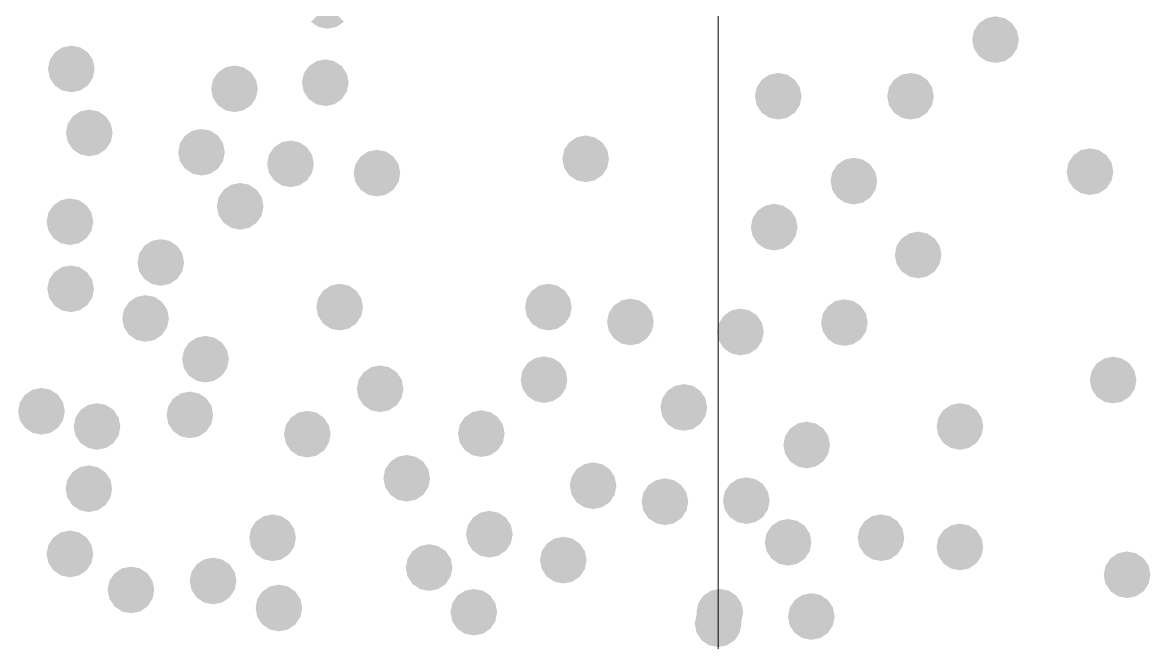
# Model space of a CAD drawing. Header units: millimetres. Extents: x 87938 to 265635, y 330093 to 434310.
# Drawn here: x 235728 to 237105, y 384262 to 385020 of the extents above; entities that cross this region are included whole.
import ezdxf

# ---------------------------------------------------------------- set-up
doc = ezdxf.new("R2010")
doc.units = ezdxf.units.MM

# ---------------------------------------------------------------- blocks, each defined once
blk = doc.blocks.new('A$C3F56660F')
at = {"lineweight": 0}
blk.add_line((4200, 0), (4200, 7983.4), dxfattribs=at)
for points in [[(3723, 3517.3), (3702.8, 3497.1), (3723, 3488.7), (3712.1, 3490.9)], [(3723, 3517.3), (3723, 3488.7), (3743.2, 3497.1), (3733.9, 3490.9)], [(4538.7, 3475.4), (4538.7, 3503.9), (4518.5, 3495.5), (4527.8, 3501.7)], [(4538.7, 3475.4), (4558.8, 3495.5), (4538.7, 3503.9), (4549.6, 3501.7)], [(4538.7, 3475.4), (4518.5, 3495.5), (4510.2, 3475.4), (4512.3, 3486.3)], [(4538.7, 3475.4), (4567.2, 3475.4), (4558.8, 3495.5), (4565, 3486.3)], [(4538.7, 3475.4), (4510.2, 3475.4), (4518.5, 3455.2), (4512.3, 3464.5)], [(4538.7, 3475.4), (4518.5, 3455.2), (4538.7, 3446.9), (4527.8, 3449)], [(4538.7, 3475.4), (4538.7, 3446.9), (4558.8, 3455.2), (4549.6, 3449)], [(4538.7, 3475.4), (4558.8, 3455.2), (4567.2, 3475.4), (4565, 3464.5)], [(3410.1, 3439.6), (3389.9, 3459.7), (3381.6, 3439.6), (3383.8, 3450.5)], [(3410.1, 3439.6), (3410.1, 3468.1), (3389.9, 3459.7), (3399.2, 3465.9)], [(3410.1, 3439.6), (3430.3, 3459.7), (3410.1, 3468.1), (3421, 3465.9)], [(3410.1, 3439.6), (3438.6, 3439.6), (3430.3, 3459.7), (3436.4, 3450.5)], [(3609.4, 3415.3), (3609.4, 3443.8), (3589.2, 3435.4), (3598.5, 3441.6)], [(3609.4, 3415.3), (3629.5, 3435.4), (3609.4, 3443.8), (3620.3, 3441.6)], [(3720.3, 3422.8), (3720.3, 3451.3), (3700.1, 3442.9), (3709.4, 3449.1)], [(3720.3, 3422.8), (3740.4, 3442.9), (3720.3, 3451.3), (3731.2, 3449.1)], [(3410.1, 3439.6), (3381.6, 3439.6), (3389.9, 3419.4), (3383.8, 3428.7)], [(3410.1, 3439.6), (3389.9, 3419.4), (3410.1, 3411.1), (3399.2, 3413.2)], [(3410.1, 3439.6), (3410.1, 3411.1), (3430.3, 3419.4), (3421, 3413.2)], [(3410.1, 3439.6), (3430.3, 3419.4), (3438.6, 3439.6), (3436.4, 3428.7)], [(3609.4, 3415.3), (3589.2, 3435.4), (3580.9, 3415.3), (3583, 3426.2)], [(3609.4, 3415.3), (3637.9, 3415.3), (3629.5, 3435.4), (3635.7, 3426.2)], [(3720.3, 3422.8), (3700.1, 3442.9), (3691.8, 3422.8), (3693.9, 3433.7)], [(3720.3, 3422.8), (3748.8, 3422.8), (3740.4, 3442.9), (3746.6, 3433.7)], [(4273.4, 3406.2), (4273.4, 3434.7), (4253.2, 3426.4), (4262.5, 3432.6)], [(4273.4, 3406.2), (4293.6, 3426.4), (4273.4, 3434.7), (4284.3, 3432.6)], [(4434.9, 3406.2), (4434.9, 3434.7), (4414.7, 3426.4), (4424, 3432.6)], [(4434.9, 3406.2), (4455, 3426.4), (4434.9, 3434.7), (4445.8, 3432.6)], [(3720.3, 3422.8), (3691.8, 3422.8), (3700.1, 3402.6), (3693.9, 3411.9)], [(3720.3, 3422.8), (3700.1, 3402.6), (3720.3, 3394.3), (3709.4, 3396.4)], [(3720.3, 3422.8), (3720.3, 3394.3), (3740.4, 3402.6), (3731.2, 3396.4)], [(3720.3, 3422.8), (3740.4, 3402.6), (3748.8, 3422.8), (3746.6, 3411.9)], [(4273.4, 3406.2), (4253.2, 3426.4), (4244.9, 3406.2), (4247, 3417.1)], [(4273.4, 3406.2), (4301.9, 3406.2), (4293.6, 3426.4), (4299.7, 3417.1)], [(4434.9, 3406.2), (4414.7, 3426.4), (4406.4, 3406.2), (4408.5, 3417.1)], [(4434.9, 3406.2), (4463.4, 3406.2), (4455, 3426.4), (4461.2, 3417.1)], [(3609.4, 3415.3), (3580.9, 3415.3), (3589.2, 3395.1), (3583, 3404.4)], [(3609.4, 3415.3), (3589.2, 3395.1), (3609.4, 3386.8), (3598.5, 3388.9)], [(3609.4, 3415.3), (3609.4, 3386.8), (3629.5, 3395.1), (3620.3, 3388.9)], [(3609.4, 3415.3), (3629.5, 3395.1), (3637.9, 3415.3), (3635.7, 3404.4)], [(4273.4, 3406.2), (4244.9, 3406.2), (4253.2, 3386.1), (4247, 3395.3)], [(4273.4, 3406.2), (4253.2, 3386.1), (4273.4, 3377.7), (4262.5, 3379.9)], [(4273.4, 3406.2), (4273.4, 3377.7), (4293.6, 3386.1), (4284.3, 3379.9)], [(4273.4, 3406.2), (4293.6, 3386.1), (4301.9, 3406.2), (4299.7, 3395.3)], [(4434.9, 3406.2), (4406.4, 3406.2), (4414.7, 3386.1), (4408.5, 3395.3)], [(4434.9, 3406.2), (4414.7, 3386.1), (4434.9, 3377.7), (4424, 3379.9)], [(4434.9, 3406.2), (4434.9, 3377.7), (4455, 3386.1), (4445.8, 3379.9)], [(4434.9, 3406.2), (4455, 3386.1), (4463.4, 3406.2), (4461.2, 3395.3)], [(3432.1, 3361.4), (3432.1, 3389.9), (3411.9, 3381.6), (3421.2, 3387.8)], [(3432.1, 3361.4), (3452.2, 3381.6), (3432.1, 3389.9), (3443, 3387.8)], [(3432.1, 3361.4), (3411.9, 3381.6), (3403.6, 3361.4), (3405.7, 3372.3)], [(3432.1, 3361.4), (3460.6, 3361.4), (3452.2, 3381.6), (3458.4, 3372.3)], [(3432.1, 3361.4), (3403.6, 3361.4), (3411.9, 3341.3), (3405.7, 3350.5)], [(3432.1, 3361.4), (3411.9, 3341.3), (3432.1, 3332.9), (3421.2, 3335.1)], [(3432.1, 3361.4), (3432.1, 3332.9), (3452.2, 3341.3), (3443, 3335.1)], [(3432.1, 3361.4), (3452.2, 3341.3), (3460.6, 3361.4), (3458.4, 3350.5)], [(3569.1, 3337.8), (3569.1, 3366.3), (3548.9, 3358), (3558.2, 3364.2)], [(3569.1, 3337.8), (3589.2, 3358), (3569.1, 3366.3), (3580, 3364.2)], [(3569.1, 3337.8), (3548.9, 3358), (3540.6, 3337.8), (3542.7, 3348.7)], [(3569.1, 3337.8), (3597.6, 3337.8), (3589.2, 3358), (3595.4, 3348.7)], [(3677.7, 3323.7), (3677.7, 3352.2), (3657.6, 3343.8), (3666.8, 3350)], [(3677.7, 3323.7), (3697.9, 3343.8), (3677.7, 3352.2), (3688.7, 3350)], [(4038.2, 3329.7), (4018, 3349.9), (4009.7, 3329.7), (4011.9, 3340.7)], [(4038.2, 3329.7), (4038.2, 3358.3), (4018, 3349.9), (4027.3, 3356.1)], [(4038.2, 3329.7), (4058.4, 3349.9), (4038.2, 3358.3), (4049.1, 3356.1)], [(4038.2, 3329.7), (4066.7, 3329.7), (4058.4, 3349.9), (4064.5, 3340.7)], [(3569.1, 3337.8), (3540.6, 3337.8), (3548.9, 3317.7), (3542.7, 3326.9)], [(3569.1, 3337.8), (3548.9, 3317.7), (3569.1, 3309.3), (3558.2, 3311.5)], [(3569.1, 3337.8), (3569.1, 3309.3), (3589.2, 3317.7), (3580, 3311.5)], [(3569.1, 3337.8), (3589.2, 3317.7), (3597.6, 3337.8), (3595.4, 3326.9)], [(3677.7, 3323.7), (3657.6, 3343.8), (3649.2, 3323.7), (3651.4, 3334.6)], [(3677.7, 3323.7), (3706.3, 3323.7), (3697.9, 3343.8), (3704.1, 3334.6)], [(3783.3, 3312.2), (3783.3, 3340.8), (3763.2, 3332.4), (3772.4, 3338.6)], [(3783.3, 3312.2), (3803.5, 3332.4), (3783.3, 3340.8), (3794.2, 3338.6)], [(4654, 3314), (4633.9, 3334.2), (4625.5, 3314), (4627.7, 3325)], [(4654, 3314), (4654, 3342.6), (4633.9, 3334.2), (4643.1, 3340.4)], [(4654, 3314), (4674.2, 3334.2), (4654, 3342.6), (4664.9, 3340.4)], [(4654, 3314), (4682.5, 3314), (4674.2, 3334.2), (4680.4, 3325)], [(3677.7, 3323.7), (3649.2, 3323.7), (3657.6, 3303.5), (3651.4, 3312.8)], [(3677.7, 3323.7), (3657.6, 3303.5), (3677.7, 3295.2), (3666.8, 3297.3)], [(3677.7, 3323.7), (3677.7, 3295.2), (3697.9, 3303.5), (3688.7, 3297.3)], [(3677.7, 3323.7), (3697.9, 3303.5), (3706.3, 3323.7), (3704.1, 3312.8)], [(3783.3, 3312.2), (3763.2, 3332.4), (3754.8, 3312.2), (3757, 3323.2)], [(3783.3, 3312.2), (3811.8, 3312.2), (3803.5, 3332.4), (3809.7, 3323.2)], [(4038.2, 3329.7), (4009.7, 3329.7), (4018, 3309.6), (4011.9, 3318.8)], [(4038.2, 3329.7), (4018, 3309.6), (4038.2, 3301.2), (4027.3, 3303.4)], [(4038.2, 3329.7), (4038.2, 3301.2), (4058.4, 3309.6), (4049.1, 3303.4)], [(4038.2, 3329.7), (4058.4, 3309.6), (4066.7, 3329.7), (4064.5, 3318.8)], [(4365.7, 3302.5), (4345.5, 3322.7), (4337.2, 3302.5), (4339.3, 3313.4)], [(4365.7, 3302.5), (4365.7, 3331), (4345.5, 3322.7), (4354.8, 3328.9)], [(4365.7, 3302.5), (4385.8, 3322.7), (4365.7, 3331), (4376.6, 3328.9)], [(4365.7, 3302.5), (4394.2, 3302.5), (4385.8, 3322.7), (4392, 3313.4)], [(3783.3, 3312.2), (3754.8, 3312.2), (3763.2, 3292.1), (3757, 3301.3)], [(3783.3, 3312.2), (3763.2, 3292.1), (3783.3, 3283.7), (3772.4, 3285.9)], [(3783.3, 3312.2), (3783.3, 3283.7), (3803.5, 3292.1), (3794.2, 3285.9)], [(3783.3, 3312.2), (3803.5, 3292.1), (3811.8, 3312.2), (3809.7, 3301.3)], [(4654, 3314), (4625.5, 3314), (4633.9, 3293.9), (4627.7, 3303.1)], [(4654, 3314), (4633.9, 3293.9), (4654, 3285.5), (4643.1, 3287.7)], [(4654, 3314), (4654, 3285.5), (4674.2, 3293.9), (4664.9, 3287.7)], [(4654, 3314), (4674.2, 3293.9), (4682.5, 3314), (4680.4, 3303.1)], [(3616.3, 3271.7), (3596.2, 3291.9), (3587.8, 3271.7), (3590, 3282.7)], [(3616.3, 3271.7), (3616.3, 3300.3), (3596.2, 3291.9), (3605.4, 3298.1)], [(3616.3, 3271.7), (3636.5, 3291.9), (3616.3, 3300.3), (3627.2, 3298.1)], [(3616.3, 3271.7), (3644.8, 3271.7), (3636.5, 3291.9), (3642.7, 3282.7)], [(4365.7, 3302.5), (4337.2, 3302.5), (4345.5, 3282.4), (4339.3, 3291.6)], [(4365.7, 3302.5), (4345.5, 3282.4), (4365.7, 3274), (4354.8, 3276.2)], [(4365.7, 3302.5), (4365.7, 3274), (4385.8, 3282.4), (4376.6, 3276.2)], [(4365.7, 3302.5), (4385.8, 3282.4), (4394.2, 3302.5), (4392, 3291.6)], [(3408.4, 3252.9), (3408.4, 3281.4), (3388.3, 3273), (3397.5, 3279.2)], [(3408.4, 3252.9), (3428.6, 3273), (3408.4, 3281.4), (3419.4, 3279.2)], [(3408.4, 3252.9), (3388.3, 3273), (3379.9, 3252.9), (3382.1, 3263.8)], [(3408.4, 3252.9), (3437, 3252.9), (3428.6, 3273), (3434.8, 3263.8)], [(3616.3, 3271.7), (3587.8, 3271.7), (3596.2, 3251.6), (3590, 3260.8)], [(3616.3, 3271.7), (3596.2, 3251.6), (3616.3, 3243.2), (3605.4, 3245.4)], [(3616.3, 3271.7), (3616.3, 3243.2), (3636.5, 3251.6), (3627.2, 3245.4)], [(3616.3, 3271.7), (3636.5, 3251.6), (3644.8, 3271.7), (3642.7, 3260.8)], [(4268.4, 3246.3), (4248.2, 3266.4), (4239.9, 3246.3), (4242.1, 3257.2)], [(4268.4, 3246.3), (4268.4, 3274.8), (4248.2, 3266.4), (4257.5, 3272.6)], [(4268.4, 3246.3), (4288.6, 3266.4), (4268.4, 3274.8), (4279.3, 3272.6)], [(4268.4, 3246.3), (4296.9, 3246.3), (4288.6, 3266.4), (4294.8, 3257.2)], [(3408.4, 3252.9), (3379.9, 3252.9), (3388.3, 3232.7), (3382.1, 3242)], [(3408.4, 3252.9), (3388.3, 3232.7), (3408.4, 3224.4), (3397.5, 3226.5)], [(3408.4, 3252.9), (3408.4, 3224.4), (3428.6, 3232.7), (3419.4, 3226.5)], [(3408.4, 3252.9), (3428.6, 3232.7), (3437, 3252.9), (3434.8, 3242)], [(4268.4, 3246.3), (4239.9, 3246.3), (4248.2, 3226.1), (4242.1, 3235.4)], [(4268.4, 3246.3), (4248.2, 3226.1), (4268.4, 3217.8), (4257.5, 3219.9)], [(4268.4, 3246.3), (4268.4, 3217.8), (4288.6, 3226.1), (4279.3, 3219.9)], [(4268.4, 3246.3), (4288.6, 3226.1), (4296.9, 3246.3), (4294.8, 3235.4)], [(4444.2, 3212.3), (4444.2, 3240.8), (4424, 3232.5), (4433.3, 3238.6)], [(4444.2, 3212.3), (4464.3, 3232.5), (4444.2, 3240.8), (4455.1, 3238.6)], [(3519.3, 3203.1), (3499.2, 3223.3), (3490.8, 3203.1), (3493, 3214)], [(3519.3, 3203.1), (3519.3, 3231.6), (3499.2, 3223.3), (3508.4, 3229.5)], [(3519.3, 3203.1), (3539.5, 3223.3), (3519.3, 3231.6), (3530.2, 3229.5)], [(3519.3, 3203.1), (3547.8, 3203.1), (3539.5, 3223.3), (3545.7, 3214)], [(4444.2, 3212.3), (4424, 3232.5), (4415.7, 3212.3), (4417.8, 3223.2)], [(4444.2, 3212.3), (4472.7, 3212.3), (4464.3, 3232.5), (4470.5, 3223.2)], [(4444.2, 3212.3), (4415.7, 3212.3), (4424, 3192.1), (4417.8, 3201.4)], [(4444.2, 3212.3), (4424, 3192.1), (4444.2, 3183.8), (4433.3, 3186)], [(4444.2, 3212.3), (4444.2, 3183.8), (4464.3, 3192.1), (4455.1, 3186)], [(4444.2, 3212.3), (4464.3, 3192.1), (4472.7, 3212.3), (4470.5, 3201.4)], [(3409.3, 3170.9), (3409.3, 3199.5), (3389.1, 3191.1), (3398.4, 3197.3)], [(3409.3, 3170.9), (3429.4, 3191.1), (3409.3, 3199.5), (3420.2, 3197.3)], [(3519.3, 3203.1), (3490.8, 3203.1), (3499.2, 3183), (3493, 3192.2)], [(3519.3, 3203.1), (3499.2, 3183), (3519.3, 3174.6), (3508.4, 3176.8)], [(3519.3, 3203.1), (3519.3, 3174.6), (3539.5, 3183), (3530.2, 3176.8)], [(3519.3, 3203.1), (3539.5, 3183), (3547.8, 3203.1), (3545.7, 3192.2)], [(3409.3, 3170.9), (3389.1, 3191.1), (3380.8, 3170.9), (3382.9, 3181.9)], [(3409.3, 3170.9), (3437.8, 3170.9), (3429.4, 3191.1), (3435.6, 3181.9)], [(3409.3, 3170.9), (3380.8, 3170.9), (3389.1, 3150.8), (3382.9, 3160)], [(3409.3, 3170.9), (3389.1, 3150.8), (3409.3, 3142.4), (3398.4, 3144.6)], [(3409.3, 3170.9), (3409.3, 3142.4), (3429.4, 3150.8), (3420.2, 3144.6)], [(3409.3, 3170.9), (3429.4, 3150.8), (3437.8, 3170.9), (3435.6, 3160)], [(3737.8, 3148.6), (3717.6, 3168.7), (3709.3, 3148.6), (3711.5, 3159.5)], [(3737.8, 3148.6), (3737.8, 3177.1), (3717.6, 3168.7), (3726.9, 3174.9)], [(3737.8, 3148.6), (3758, 3168.7), (3737.8, 3177.1), (3748.7, 3174.9)], [(3737.8, 3148.6), (3766.3, 3148.6), (3758, 3168.7), (3764.1, 3159.5)], [(3992.7, 3148.6), (3972.5, 3168.7), (3964.2, 3148.6), (3966.3, 3159.5)], [(3992.7, 3148.6), (3992.7, 3177.1), (3972.5, 3168.7), (3981.8, 3174.9)], [(3992.7, 3148.6), (4012.8, 3168.7), (3992.7, 3177.1), (4003.6, 3174.9)], [(3992.7, 3148.6), (4021.2, 3148.6), (4012.8, 3168.7), (4019, 3159.5)], [(3500.8, 3134.7), (3480.6, 3154.9), (3472.3, 3134.7), (3474.4, 3145.6)], [(3500.8, 3134.7), (3500.8, 3163.2), (3480.6, 3154.9), (3489.9, 3161)], [(3500.8, 3134.7), (3520.9, 3154.9), (3500.8, 3163.2), (3511.7, 3161)], [(3500.8, 3134.7), (3529.3, 3134.7), (3520.9, 3154.9), (3527.1, 3145.6)], [(4092.8, 3130.4), (4092.8, 3158.9), (4072.7, 3150.5), (4081.9, 3156.7)], [(4092.8, 3130.4), (4113, 3150.5), (4092.8, 3158.9), (4103.7, 3156.7)], [(4354.1, 3129.7), (4354.1, 3158.2), (4334, 3149.8), (4343.2, 3156)], [(4354.1, 3129.7), (4374.3, 3149.8), (4354.1, 3158.2), (4365, 3156)], [(3737.8, 3148.6), (3709.3, 3148.6), (3717.6, 3128.4), (3711.5, 3137.6)], [(3737.8, 3148.6), (3717.6, 3128.4), (3737.8, 3120), (3726.9, 3122.2)], [(3737.8, 3148.6), (3737.8, 3120), (3758, 3128.4), (3748.7, 3122.2)], [(3737.8, 3148.6), (3758, 3128.4), (3766.3, 3148.6), (3764.1, 3137.6)], [(3992.7, 3148.6), (3964.2, 3148.6), (3972.5, 3128.4), (3966.3, 3137.6)], [(3992.7, 3148.6), (3972.5, 3128.4), (3992.7, 3120), (3981.8, 3122.2)], [(3992.7, 3148.6), (3992.7, 3120), (4012.8, 3128.4), (4003.6, 3122.2)], [(3992.7, 3148.6), (4012.8, 3128.4), (4021.2, 3148.6), (4019, 3137.6)], [(4092.8, 3130.4), (4072.7, 3150.5), (4064.3, 3130.4), (4066.5, 3141.3)], [(4092.8, 3130.4), (4121.3, 3130.4), (4113, 3150.5), (4119.2, 3141.3)], [(4227.3, 3118.2), (4227.3, 3146.7), (4207.1, 3138.3), (4216.3, 3144.5)], [(4227.3, 3118.2), (4247.4, 3138.3), (4227.3, 3146.7), (4238.2, 3144.5)], [(4354.1, 3129.7), (4334, 3149.8), (4325.6, 3129.7), (4327.8, 3140.6)], [(4354.1, 3129.7), (4382.6, 3129.7), (4374.3, 3149.8), (4380.5, 3140.6)], [(3500.8, 3134.7), (3472.3, 3134.7), (3480.6, 3114.5), (3474.4, 3123.8)], [(3500.8, 3134.7), (3480.6, 3114.5), (3500.8, 3106.2), (3489.9, 3108.4)], [(3500.8, 3134.7), (3500.8, 3106.2), (3520.9, 3114.5), (3511.7, 3108.4)], [(3500.8, 3134.7), (3520.9, 3114.5), (3529.3, 3134.7), (3527.1, 3123.8)], [(4092.8, 3130.4), (4064.3, 3130.4), (4072.7, 3110.2), (4066.5, 3119.5)], [(4092.8, 3130.4), (4072.7, 3110.2), (4092.8, 3101.9), (4081.9, 3104)], [(4092.8, 3130.4), (4092.8, 3101.9), (4113, 3110.2), (4103.7, 3104)], [(4092.8, 3130.4), (4113, 3110.2), (4121.3, 3130.4), (4119.2, 3119.5)], [(4227.3, 3118.2), (4207.1, 3138.3), (4198.7, 3118.2), (4200.9, 3129.1)], [(4227.3, 3118.2), (4255.8, 3118.2), (4247.4, 3138.3), (4253.6, 3129.1)], [(4354.1, 3129.7), (4325.6, 3129.7), (4334, 3109.5), (4327.8, 3118.8)], [(4354.1, 3129.7), (4334, 3109.5), (4354.1, 3101.2), (4343.2, 3103.3)], [(4354.1, 3129.7), (4354.1, 3101.2), (4374.3, 3109.5), (4365, 3103.3)], [(4354.1, 3129.7), (4374.3, 3109.5), (4382.6, 3129.7), (4380.5, 3118.8)], [(3574, 3084.9), (3574, 3113.4), (3553.8, 3105.1), (3563, 3111.2)], [(3574, 3084.9), (3594.1, 3105.1), (3574, 3113.4), (3584.9, 3111.2)], [(4227.3, 3118.2), (4198.7, 3118.2), (4207.1, 3098), (4200.9, 3107.2)], [(4227.3, 3118.2), (4207.1, 3098), (4227.3, 3089.6), (4216.3, 3091.8)], [(4227.3, 3118.2), (4227.3, 3089.6), (4247.4, 3098), (4238.2, 3091.8)], [(4227.3, 3118.2), (4247.4, 3098), (4255.8, 3118.2), (4253.6, 3107.2)], [(3574, 3084.9), (3553.8, 3105.1), (3545.4, 3084.9), (3547.6, 3095.8)], [(3574, 3084.9), (3602.5, 3084.9), (3594.1, 3105.1), (3600.3, 3095.8)], [(3987.3, 3059.9), (3987.3, 3088.4), (3967.2, 3080.1), (3976.4, 3086.2)], [(3987.3, 3059.9), (4007.5, 3080.1), (3987.3, 3088.4), (3998.2, 3086.2)], [(4682.3, 3059.4), (4682.3, 3087.9), (4662.1, 3079.5), (4671.4, 3085.7)], [(4682.3, 3059.4), (4702.5, 3079.5), (4682.3, 3087.9), (4693.2, 3085.7)], [(3574, 3084.9), (3545.4, 3084.9), (3553.8, 3064.7), (3547.6, 3074)], [(3574, 3084.9), (3553.8, 3064.7), (3574, 3056.4), (3563, 3058.6)], [(3574, 3084.9), (3574, 3056.4), (3594.1, 3064.7), (3584.9, 3058.6)], [(3574, 3084.9), (3594.1, 3064.7), (3602.5, 3084.9), (3600.3, 3074)], [(3787.2, 3048.8), (3787.2, 3077.3), (3767.1, 3069), (3776.3, 3075.1)], [(3787.2, 3048.8), (3807.4, 3069), (3787.2, 3077.3), (3798.1, 3075.1)], [(3987.3, 3059.9), (3967.2, 3080.1), (3958.8, 3059.9), (3961, 3070.8)], [(3987.3, 3059.9), (4015.8, 3059.9), (4007.5, 3080.1), (4013.7, 3070.8)], [(4682.3, 3059.4), (4662.1, 3079.5), (4653.8, 3059.4), (4656, 3070.3)], [(4682.3, 3059.4), (4710.8, 3059.4), (4702.5, 3079.5), (4708.6, 3070.3)], [(3787.2, 3048.8), (3767.1, 3069), (3758.7, 3048.8), (3760.9, 3059.7)], [(3787.2, 3048.8), (3815.7, 3048.8), (3807.4, 3069), (3813.6, 3059.7)], [(3987.3, 3059.9), (3958.8, 3059.9), (3967.2, 3039.7), (3961, 3049)], [(3987.3, 3059.9), (3967.2, 3039.7), (3987.3, 3031.4), (3976.4, 3033.6)], [(3987.3, 3059.9), (3987.3, 3031.4), (4007.5, 3039.7), (3998.2, 3033.6)], [(3987.3, 3059.9), (4007.5, 3039.7), (4015.8, 3059.9), (4013.7, 3049)], [(4682.3, 3059.4), (4653.8, 3059.4), (4662.1, 3039.2), (4656, 3048.4)], [(4682.3, 3059.4), (4662.1, 3039.2), (4682.3, 3030.8), (4671.4, 3033)], [(4682.3, 3059.4), (4682.3, 3030.8), (4702.5, 3039.2), (4693.2, 3033)], [(4682.3, 3059.4), (4702.5, 3039.2), (4710.8, 3059.4), (4708.6, 3048.4)], [(3373.7, 3021.2), (3373.7, 3049.8), (3353.5, 3041.4), (3362.8, 3047.6)], [(3373.7, 3021.2), (3393.9, 3041.4), (3373.7, 3049.8), (3384.6, 3047.6)], [(3554.9, 3016.9), (3554.9, 3045.4), (3534.7, 3037), (3544, 3043.2)], [(3554.9, 3016.9), (3575.1, 3037), (3554.9, 3045.4), (3565.8, 3043.2)], [(3787.2, 3048.8), (3758.7, 3048.8), (3767.1, 3028.6), (3760.9, 3037.9)], [(3787.2, 3048.8), (3767.1, 3028.6), (3787.2, 3020.3), (3776.3, 3022.4)], [(3787.2, 3048.8), (3787.2, 3020.3), (3807.4, 3028.6), (3798.1, 3022.4)], [(3787.2, 3048.8), (3807.4, 3028.6), (3815.7, 3048.8), (3813.6, 3037.9)], [(4158, 3026), (4137.9, 3046.1), (4129.5, 3026), (4131.7, 3036.9)], [(4158, 3026), (4158, 3054.5), (4137.9, 3046.1), (4147.1, 3052.3)], [(4158, 3026), (4178.2, 3046.1), (4158, 3054.5), (4169, 3052.3)], [(4158, 3026), (4186.6, 3026), (4178.2, 3046.1), (4184.4, 3036.9)], [(3373.7, 3021.2), (3353.5, 3041.4), (3345.2, 3021.2), (3347.3, 3032.2)], [(3373.7, 3021.2), (3402.2, 3021.2), (3393.9, 3041.4), (3400, 3032.2)], [(3441.5, 3002.7), (3441.5, 3031.2), (3421.4, 3022.9), (3430.6, 3029)], [(3441.5, 3002.7), (3461.7, 3022.9), (3441.5, 3031.2), (3452.4, 3029)], [(3554.9, 3016.9), (3534.7, 3037), (3526.4, 3016.9), (3528.6, 3027.8)], [(3554.9, 3016.9), (3583.4, 3016.9), (3575.1, 3037), (3581.2, 3027.8)], [(4495.2, 3002.7), (4495.2, 3031.2), (4475, 3022.9), (4484.3, 3029.1)], [(4495.2, 3002.7), (4515.4, 3022.9), (4495.2, 3031.2), (4506.1, 3029.1)], [(3373.7, 3021.2), (3345.2, 3021.2), (3353.5, 3001.1), (3347.3, 3010.3)], [(3373.7, 3021.2), (3353.5, 3001.1), (3373.7, 2992.7), (3362.8, 2994.9)], [(3373.7, 3021.2), (3373.7, 2992.7), (3393.9, 3001.1), (3384.6, 2994.9)], [(3373.7, 3021.2), (3393.9, 3001.1), (3402.2, 3021.2), (3400, 3010.3)], [(3441.5, 3002.7), (3421.4, 3022.9), (3413, 3002.7), (3415.2, 3013.6)], [(3441.5, 3002.7), (3470, 3002.7), (3461.7, 3022.9), (3467.9, 3013.6)], [(3554.9, 3016.9), (3526.4, 3016.9), (3534.7, 2996.7), (3528.6, 3006)], [(3554.9, 3016.9), (3534.7, 2996.7), (3554.9, 2988.4), (3544, 2990.5)], [(3554.9, 3016.9), (3554.9, 2988.4), (3575.1, 2996.7), (3565.8, 2990.5)], [(3554.9, 3016.9), (3575.1, 2996.7), (3583.4, 3016.9), (3581.2, 3006)], [(3698.3, 2993.3), (3698.3, 3021.8), (3678.1, 3013.4), (3687.4, 3019.6)], [(3698.3, 2993.3), (3718.5, 3013.4), (3698.3, 3021.8), (3709.2, 3019.6)], [(3910.8, 2994), (3910.8, 3022.5), (3890.6, 3014.1), (3899.9, 3020.3)], [(3910.8, 2994), (3930.9, 3014.1), (3910.8, 3022.5), (3921.7, 3020.3)], [(4158, 3026), (4129.5, 3026), (4137.9, 3005.8), (4131.7, 3015.1)], [(4158, 3026), (4137.9, 3005.8), (4158, 2997.5), (4147.1, 2999.6)], [(4158, 3026), (4158, 2997.5), (4178.2, 3005.8), (4169, 2999.6)], [(4158, 3026), (4178.2, 3005.8), (4186.6, 3026), (4184.4, 3015.1)], [(4495.2, 3002.7), (4475, 3022.9), (4466.7, 3002.7), (4468.9, 3013.6)], [(4495.2, 3002.7), (4523.7, 3002.7), (4515.4, 3022.9), (4521.5, 3013.6)], [(3441.5, 3002.7), (3413, 3002.7), (3421.4, 2982.5), (3415.2, 2991.8)], [(3441.5, 3002.7), (3421.4, 2982.5), (3441.5, 2974.2), (3430.6, 2976.4)], [(3441.5, 3002.7), (3441.5, 2974.2), (3461.7, 2982.5), (3452.4, 2976.4)], [(3441.5, 3002.7), (3461.7, 2982.5), (3470, 3002.7), (3467.9, 2991.8)], [(3698.3, 2993.3), (3678.1, 3013.4), (3669.8, 2993.3), (3672, 3004.2)], [(3698.3, 2993.3), (3726.8, 2993.3), (3718.5, 3013.4), (3724.6, 3004.2)], [(3910.8, 2994), (3890.6, 3014.1), (3882.3, 2994), (3884.4, 3004.9)], [(3910.8, 2994), (3939.3, 2994), (3930.9, 3014.1), (3937.1, 3004.9)], [(4308.1, 2980.1), (4308.1, 3008.6), (4287.9, 3000.2), (4297.2, 3006.4)], [(4308.1, 2980.1), (4328.3, 3000.2), (4308.1, 3008.6), (4319, 3006.4)], [(4495.2, 3002.7), (4466.7, 3002.7), (4475, 2982.6), (4468.9, 2991.8)], [(4495.2, 3002.7), (4475, 2982.6), (4495.2, 2974.2), (4484.3, 2976.4)], [(4495.2, 3002.7), (4495.2, 2974.2), (4515.4, 2982.6), (4506.1, 2976.4)], [(4495.2, 3002.7), (4515.4, 2982.6), (4523.7, 3002.7), (4521.5, 2991.8)], [(3698.3, 2993.3), (3669.8, 2993.3), (3678.1, 2973.1), (3672, 2982.4)], [(3698.3, 2993.3), (3678.1, 2973.1), (3698.3, 2964.8), (3687.4, 2966.9)], [(3698.3, 2993.3), (3698.3, 2964.8), (3718.5, 2973.1), (3709.2, 2966.9)], [(3698.3, 2993.3), (3718.5, 2973.1), (3726.8, 2993.3), (3724.6, 2982.4)], [(3910.8, 2994), (3882.3, 2994), (3890.6, 2973.8), (3884.4, 2983)], [(3910.8, 2994), (3890.6, 2973.8), (3910.8, 2965.4), (3899.9, 2967.6)], [(3910.8, 2994), (3910.8, 2965.4), (3930.9, 2973.8), (3921.7, 2967.6)], [(3910.8, 2994), (3930.9, 2973.8), (3939.3, 2994), (3937.1, 2983)], [(4308.1, 2980.1), (4287.9, 3000.2), (4279.6, 2980.1), (4281.8, 2991)], [(4308.1, 2980.1), (4336.6, 2980.1), (4328.3, 3000.2), (4334.4, 2991)], [(4308.1, 2980.1), (4279.6, 2980.1), (4287.9, 2959.9), (4281.8, 2969.1)], [(4308.1, 2980.1), (4287.9, 2959.9), (4308.1, 2951.5), (4297.2, 2953.7)], [(4308.1, 2980.1), (4308.1, 2951.5), (4328.3, 2959.9), (4319, 2953.7)], [(4308.1, 2980.1), (4328.3, 2959.9), (4336.6, 2980.1), (4334.4, 2969.1)], [(3819.7, 2939.4), (3819.7, 2967.9), (3799.6, 2959.6), (3808.8, 2965.7)], [(3819.7, 2939.4), (3839.9, 2959.6), (3819.7, 2967.9), (3830.6, 2965.7)], [(3431.5, 2926.6), (3431.5, 2955.1), (3411.4, 2946.8), (3420.6, 2953)], [(3431.5, 2926.6), (3451.7, 2946.8), (3431.5, 2955.1), (3442.4, 2953)], [(3819.7, 2939.4), (3799.6, 2959.6), (3791.2, 2939.4), (3793.4, 2950.3)], [(3819.7, 2939.4), (3848.2, 2939.4), (3839.9, 2959.6), (3846.1, 2950.3)], [(4047.3, 2930.3), (4027.1, 2950.5), (4018.8, 2930.3), (4021, 2941.2)], [(4047.3, 2930.3), (4047.3, 2958.8), (4027.1, 2950.5), (4036.4, 2956.6)], [(4047.3, 2930.3), (4067.5, 2950.5), (4047.3, 2958.8), (4058.2, 2956.6)], [(4047.3, 2930.3), (4075.8, 2930.3), (4067.5, 2950.5), (4073.6, 2941.2)], [(3431.5, 2926.6), (3411.4, 2946.8), (3403, 2926.6), (3405.2, 2937.5)], [(3431.5, 2926.6), (3460, 2926.6), (3451.7, 2946.8), (3457.9, 2937.5)], [(3819.7, 2939.4), (3791.2, 2939.4), (3799.6, 2919.2), (3793.4, 2928.5)], [(3819.7, 2939.4), (3799.6, 2919.2), (3819.7, 2910.9), (3808.8, 2913.1)], [(3819.7, 2939.4), (3819.7, 2910.9), (3839.9, 2919.2), (3830.6, 2913.1)], [(3819.7, 2939.4), (3839.9, 2919.2), (3848.2, 2939.4), (3846.1, 2928.5)], [(4135, 2910.7), (4135, 2939.3), (4114.8, 2930.9), (4124.1, 2937.1)], [(4135, 2910.7), (4155.1, 2930.9), (4135, 2939.3), (4145.9, 2937.1)], [(4234.4, 2912.1), (4234.4, 2940.6), (4214.2, 2932.3), (4223.5, 2938.4)], [(4234.4, 2912.1), (4254.6, 2932.3), (4234.4, 2940.6), (4245.3, 2938.4)], [(3431.5, 2926.6), (3403, 2926.6), (3411.4, 2906.5), (3405.2, 2915.7)], [(3431.5, 2926.6), (3411.4, 2906.5), (3431.5, 2898.1), (3420.6, 2900.3)], [(3431.5, 2926.6), (3431.5, 2898.1), (3451.7, 2906.5), (3442.4, 2900.3)], [(3431.5, 2926.6), (3451.7, 2906.5), (3460, 2926.6), (3457.9, 2915.7)], [(4047.3, 2930.3), (4018.8, 2930.3), (4027.1, 2910.1), (4021, 2919.4)], [(4047.3, 2930.3), (4027.1, 2910.1), (4047.3, 2901.8), (4036.4, 2904)], [(4047.3, 2930.3), (4047.3, 2901.8), (4067.5, 2910.1), (4058.2, 2904)], [(4047.3, 2930.3), (4067.5, 2910.1), (4075.8, 2930.3), (4073.6, 2919.4)], [(4135, 2910.7), (4114.8, 2930.9), (4106.5, 2910.7), (4108.6, 2921.7)], [(4135, 2910.7), (4163.5, 2910.7), (4155.1, 2930.9), (4161.3, 2921.7)], [(4234.4, 2912.1), (4214.2, 2932.3), (4205.9, 2912.1), (4208, 2923)], [(4234.4, 2912.1), (4262.9, 2912.1), (4254.6, 2932.3), (4260.7, 2923)], [(4135, 2910.7), (4106.5, 2910.7), (4114.8, 2890.6), (4108.6, 2899.8)], [(4135, 2910.7), (4114.8, 2890.6), (4135, 2882.2), (4124.1, 2884.4)], [(4135, 2910.7), (4135, 2882.2), (4155.1, 2890.6), (4145.9, 2884.4)], [(4135, 2910.7), (4155.1, 2890.6), (4163.5, 2910.7), (4161.3, 2899.8)], [(4234.4, 2912.1), (4205.9, 2912.1), (4214.2, 2891.9), (4208, 2901.2)], [(4234.4, 2912.1), (4214.2, 2891.9), (4234.4, 2883.6), (4223.5, 2885.7)], [(4234.4, 2912.1), (4234.4, 2883.6), (4254.6, 2891.9), (4245.3, 2885.7)], [(4234.4, 2912.1), (4254.6, 2891.9), (4262.9, 2912.1), (4260.7, 2901.2)], [(3655.9, 2866.6), (3655.9, 2895.2), (3635.7, 2886.8), (3645, 2893)], [(3655.9, 2866.6), (3676, 2886.8), (3655.9, 2895.2), (3666.8, 2893)], [(3920.6, 2871.1), (3920.6, 2899.6), (3900.5, 2891.3), (3909.7, 2897.4)], [(3920.6, 2871.1), (3940.8, 2891.3), (3920.6, 2899.6), (3931.5, 2897.4)], [(4398.8, 2866.8), (4398.8, 2895.3), (4378.7, 2886.9), (4387.9, 2893.1)], [(4398.8, 2866.8), (4419, 2886.9), (4398.8, 2895.3), (4409.7, 2893.1)], [(3655.9, 2866.6), (3635.7, 2886.8), (3627.4, 2866.6), (3629.5, 2877.6)], [(3655.9, 2866.6), (3684.4, 2866.6), (3676, 2886.8), (3682.2, 2877.6)], [(3920.6, 2871.1), (3900.5, 2891.3), (3892.1, 2871.1), (3894.3, 2882)], [(3920.6, 2871.1), (3949.1, 2871.1), (3940.8, 2891.3), (3947, 2882)], [(4285.4, 2861.1), (4265.3, 2881.3), (4256.9, 2861.1), (4259.1, 2872)], [(4285.4, 2861.1), (4285.4, 2889.6), (4265.3, 2881.3), (4274.5, 2887.5)], [(4285.4, 2861.1), (4305.6, 2881.3), (4285.4, 2889.6), (4296.3, 2887.5)], [(4285.4, 2861.1), (4313.9, 2861.1), (4305.6, 2881.3), (4311.8, 2872)], [(4398.8, 2866.8), (4378.7, 2886.9), (4370.3, 2866.8), (4372.5, 2877.7)], [(4398.8, 2866.8), (4427.3, 2866.8), (4419, 2886.9), (4425.2, 2877.7)], [(4495.2, 2855.4), (4495.2, 2884), (4475, 2875.6), (4484.3, 2881.8)], [(4495.2, 2855.4), (4515.4, 2875.6), (4495.2, 2884), (4506.1, 2881.8)], [(3408.4, 2846.9), (3388.3, 2867.1), (3379.9, 2846.9), (3382.1, 2857.9)], [(3408.4, 2846.9), (3408.4, 2875.5), (3388.3, 2867.1), (3397.5, 2873.3)], [(3408.4, 2846.9), (3428.6, 2867.1), (3408.4, 2875.5), (3419.4, 2873.3)], [(3408.4, 2846.9), (3437, 2846.9), (3428.6, 2867.1), (3434.8, 2857.9)], [(3655.9, 2866.6), (3627.4, 2866.6), (3635.7, 2846.5), (3629.5, 2855.7)], [(3655.9, 2866.6), (3635.7, 2846.5), (3655.9, 2838.1), (3645, 2840.3)], [(3655.9, 2866.6), (3655.9, 2838.1), (3676, 2846.5), (3666.8, 2840.3)], [(3655.9, 2866.6), (3676, 2846.5), (3684.4, 2866.6), (3682.2, 2855.7)], [(3920.6, 2871.1), (3892.1, 2871.1), (3900.5, 2850.9), (3894.3, 2860.2)], [(3920.6, 2871.1), (3900.5, 2850.9), (3920.6, 2842.6), (3909.7, 2844.8)], [(3920.6, 2871.1), (3920.6, 2842.6), (3940.8, 2850.9), (3931.5, 2844.8)], [(3920.6, 2871.1), (3940.8, 2850.9), (3949.1, 2871.1), (3947, 2860.2)], [(4010.9, 2839.4), (4010.9, 2867.9), (3990.7, 2859.5), (4000, 2865.7)], [(4010.9, 2839.4), (4031.1, 2859.5), (4010.9, 2867.9), (4021.8, 2865.7)], [(4398.8, 2866.8), (4370.3, 2866.8), (4378.7, 2846.6), (4372.5, 2855.9)], [(4398.8, 2866.8), (4378.7, 2846.6), (4398.8, 2838.3), (4387.9, 2840.4)], [(4398.8, 2866.8), (4398.8, 2838.3), (4419, 2846.6), (4409.7, 2840.4)], [(4398.8, 2866.8), (4419, 2846.6), (4427.3, 2866.8), (4425.2, 2855.9)], [(4495.2, 2855.4), (4475, 2875.6), (4466.7, 2855.4), (4468.9, 2866.4)], [(4495.2, 2855.4), (4523.7, 2855.4), (4515.4, 2875.6), (4521.5, 2866.4)], [(3847, 2830.3), (3847, 2858.8), (3826.9, 2850.4), (3836.1, 2856.6)], [(3847, 2830.3), (3867.2, 2850.4), (3847, 2858.8), (3858, 2856.6)], [(4010.9, 2839.4), (3990.7, 2859.5), (3982.4, 2839.4), (3984.6, 2850.3)], [(4010.9, 2839.4), (4039.4, 2839.4), (4031.1, 2859.5), (4037.2, 2850.3)], [(4285.4, 2861.1), (4256.9, 2861.1), (4265.3, 2841), (4259.1, 2850.2)], [(4285.4, 2861.1), (4265.3, 2841), (4285.4, 2832.6), (4274.5, 2834.8)], [(4285.4, 2861.1), (4285.4, 2832.6), (4305.6, 2841), (4296.3, 2834.8)], [(4285.4, 2861.1), (4305.6, 2841), (4313.9, 2861.1), (4311.8, 2850.2)], [(4495.2, 2855.4), (4466.7, 2855.4), (4475, 2835.3), (4468.9, 2844.5)], [(4495.2, 2855.4), (4475, 2835.3), (4495.2, 2826.9), (4484.3, 2829.1)], [(4495.2, 2855.4), (4495.2, 2826.9), (4515.4, 2835.3), (4506.1, 2829.1)], [(4495.2, 2855.4), (4515.4, 2835.3), (4523.7, 2855.4), (4521.5, 2844.5)], [(3408.4, 2846.9), (3379.9, 2846.9), (3388.3, 2826.8), (3382.1, 2836)], [(3408.4, 2846.9), (3388.3, 2826.8), (3408.4, 2818.4), (3397.5, 2820.6)], [(3408.4, 2846.9), (3408.4, 2818.4), (3428.6, 2826.8), (3419.4, 2820.6)], [(3408.4, 2846.9), (3428.6, 2826.8), (3437, 2846.9), (3434.8, 2836)], [(3583.3, 2813.9), (3583.3, 2842.4), (3563.1, 2834.1), (3572.3, 2840.2)], [(3583.3, 2813.9), (3603.4, 2834.1), (3583.3, 2842.4), (3594.2, 2840.2)], [(3847, 2830.3), (3826.9, 2850.4), (3818.5, 2830.3), (3820.7, 2841.2)], [(3847, 2830.3), (3875.6, 2830.3), (3867.2, 2850.4), (3873.4, 2841.2)], [(4010.9, 2839.4), (3982.4, 2839.4), (3990.7, 2819.2), (3984.6, 2828.5)], [(4010.9, 2839.4), (3990.7, 2819.2), (4010.9, 2810.9), (4000, 2813)], [(4010.9, 2839.4), (4010.9, 2810.9), (4031.1, 2819.2), (4021.8, 2813)], [(4010.9, 2839.4), (4031.1, 2819.2), (4039.4, 2839.4), (4037.2, 2828.5)], [(4699.3, 2821.5), (4679.2, 2841.6), (4670.8, 2821.5), (4673, 2832.4)], [(4699.3, 2821.5), (4699.3, 2850), (4679.2, 2841.6), (4688.4, 2847.8)], [(4699.3, 2821.5), (4719.5, 2841.6), (4699.3, 2850), (4710.2, 2847.8)], [(4699.3, 2821.5), (4727.8, 2821.5), (4719.5, 2841.6), (4725.7, 2832.4)], [(3482.9, 2803), (3482.9, 2831.5), (3462.8, 2823.1), (3472, 2829.3)], [(3482.9, 2803), (3503.1, 2823.1), (3482.9, 2831.5), (3493.8, 2829.3)], [(3583.3, 2813.9), (3563.1, 2834.1), (3554.7, 2813.9), (3556.9, 2824.8)], [(3583.3, 2813.9), (3611.8, 2813.9), (3603.4, 2834.1), (3609.6, 2824.8)], [(3847, 2830.3), (3818.5, 2830.3), (3826.9, 2810.1), (3820.7, 2819.4)], [(3847, 2830.3), (3826.9, 2810.1), (3847, 2801.8), (3836.1, 2803.9)], [(3847, 2830.3), (3847, 2801.8), (3867.2, 2810.1), (3858, 2803.9)], [(3847, 2830.3), (3867.2, 2810.1), (3875.6, 2830.3), (3873.4, 2819.4)], [(3482.9, 2803), (3462.8, 2823.1), (3454.4, 2803), (3456.6, 2813.9)], [(3482.9, 2803), (3511.4, 2803), (3503.1, 2823.1), (3509.3, 2813.9)], [(3583.3, 2813.9), (3554.7, 2813.9), (3563.1, 2793.7), (3556.9, 2803)], [(3583.3, 2813.9), (3563.1, 2793.7), (3583.3, 2785.4), (3572.3, 2787.6)], [(3583.3, 2813.9), (3583.3, 2785.4), (3603.4, 2793.7), (3594.2, 2787.6)], [(3583.3, 2813.9), (3603.4, 2793.7), (3611.8, 2813.9), (3609.6, 2803)], [(4699.3, 2821.5), (4670.8, 2821.5), (4679.2, 2801.3), (4673, 2810.6)], [(4699.3, 2821.5), (4679.2, 2801.3), (4699.3, 2793), (4688.4, 2795.1)], [(4699.3, 2821.5), (4699.3, 2793), (4719.5, 2801.3), (4710.2, 2795.1)], [(4699.3, 2821.5), (4719.5, 2801.3), (4727.8, 2821.5), (4725.7, 2810.6)], [(3482.9, 2803), (3454.4, 2803), (3462.8, 2782.8), (3456.6, 2792.1)], [(3482.9, 2803), (3462.8, 2782.8), (3482.9, 2774.5), (3472, 2776.6)], [(3482.9, 2803), (3482.9, 2774.5), (3503.1, 2782.8), (3493.8, 2776.6)], [(3482.9, 2803), (3503.1, 2782.8), (3511.4, 2803), (3509.3, 2792.1)], [(3663.6, 2780.9), (3643.4, 2801), (3635.1, 2780.9), (3637.2, 2791.8)], [(3663.6, 2780.9), (3663.6, 2809.4), (3643.4, 2801), (3652.7, 2807.2)], [(3663.6, 2780.9), (3683.7, 2801), (3663.6, 2809.4), (3674.5, 2807.2)], [(3663.6, 2780.9), (3692.1, 2780.9), (3683.7, 2801), (3689.9, 2791.8)], [(3901.7, 2775.7), (3881.5, 2795.9), (3873.1, 2775.7), (3875.3, 2786.6)], [(3901.7, 2775.7), (3901.7, 2804.2), (3881.5, 2795.9), (3890.7, 2802)], [(3901.7, 2775.7), (3921.8, 2795.9), (3901.7, 2804.2), (3912.6, 2802)], [(3901.7, 2775.7), (3930.2, 2775.7), (3921.8, 2795.9), (3928, 2786.6)], [(4202.1, 2775.7), (4181.9, 2795.9), (4173.5, 2775.7), (4175.7, 2786.6)], [(4202.1, 2775.7), (4202.1, 2804.2), (4181.9, 2795.9), (4191.1, 2802)], [(4202.1, 2775.7), (4222.2, 2795.9), (4202.1, 2804.2), (4213, 2802)], [(4202.1, 2775.7), (4230.6, 2775.7), (4222.2, 2795.9), (4228.4, 2786.6)], [(4313.8, 2770.5), (4313.8, 2799), (4293.6, 2790.6), (4302.9, 2796.8)], [(4313.8, 2770.5), (4333.9, 2790.6), (4313.8, 2799), (4324.7, 2796.8)], [(4200, 2761.6), (4200, 2790.1), (4179.8, 2781.8), (4189, 2787.9)], [(4200, 2761.6), (4220.1, 2781.8), (4200, 2790.1), (4210.9, 2787.9)], [(4313.8, 2770.5), (4293.6, 2790.6), (4285.3, 2770.5), (4287.4, 2781.4)], [(4313.8, 2770.5), (4342.3, 2770.5), (4333.9, 2790.6), (4340.1, 2781.4)], [(3663.6, 2780.9), (3635.1, 2780.9), (3643.4, 2760.7), (3637.2, 2770)], [(3663.6, 2780.9), (3643.4, 2760.7), (3663.6, 2752.4), (3652.7, 2754.5)], [(3663.6, 2780.9), (3663.6, 2752.4), (3683.7, 2760.7), (3674.5, 2754.5)], [(3663.6, 2780.9), (3683.7, 2760.7), (3692.1, 2780.9), (3689.9, 2770)], [(3901.7, 2775.7), (3873.1, 2775.7), (3881.5, 2755.5), (3875.3, 2764.8)], [(3901.7, 2775.7), (3881.5, 2755.5), (3901.7, 2747.2), (3890.7, 2749.4)], [(3901.7, 2775.7), (3901.7, 2747.2), (3921.8, 2755.5), (3912.6, 2749.4)], [(3901.7, 2775.7), (3921.8, 2755.5), (3930.2, 2775.7), (3928, 2764.8)], [(4200, 2761.6), (4179.8, 2781.8), (4171.4, 2761.6), (4173.6, 2772.5)], [(4202.1, 2775.7), (4173.5, 2775.7), (4181.9, 2755.5), (4175.7, 2764.8)], [(4202.1, 2775.7), (4181.9, 2755.5), (4202.1, 2747.2), (4191.1, 2749.4)], [(4200, 2761.6), (4228.5, 2761.6), (4220.1, 2781.8), (4226.3, 2772.5)], [(4202.1, 2775.7), (4202.1, 2747.2), (4222.2, 2755.5), (4213, 2749.4)], [(4202.1, 2775.7), (4222.2, 2755.5), (4230.6, 2775.7), (4228.4, 2764.8)], [(4313.8, 2770.5), (4285.3, 2770.5), (4293.6, 2750.3), (4287.4, 2759.6)], [(4313.8, 2770.5), (4293.6, 2750.3), (4313.8, 2742), (4302.9, 2744.1)], [(4313.8, 2770.5), (4313.8, 2742), (4333.9, 2750.3), (4324.7, 2744.1)], [(4313.8, 2770.5), (4333.9, 2750.3), (4342.3, 2770.5), (4340.1, 2759.6)], [(4200, 2761.6), (4171.4, 2761.6), (4179.8, 2741.4), (4173.6, 2750.7)], [(4200, 2761.6), (4179.8, 2741.4), (4200, 2733.1), (4189, 2735.3)], [(4200, 2761.6), (4200, 2733.1), (4220.1, 2741.4), (4210.9, 2735.3)], [(4200, 2761.6), (4220.1, 2741.4), (4228.5, 2761.6), (4226.3, 2750.7)]]:
    blk.add_trace(points, dxfattribs=at)
blk = doc.blocks.new('A$C3E9370D8')
blk.add_blockref('A$C3F56660F', (0, 0))

msp = doc.modelspace()

# ---------------------------------------------------------------- block references
msp.add_blockref('A$C3E9370D8', (232377.2, 381523.4))

doc.saveas('drawing.dxf')
